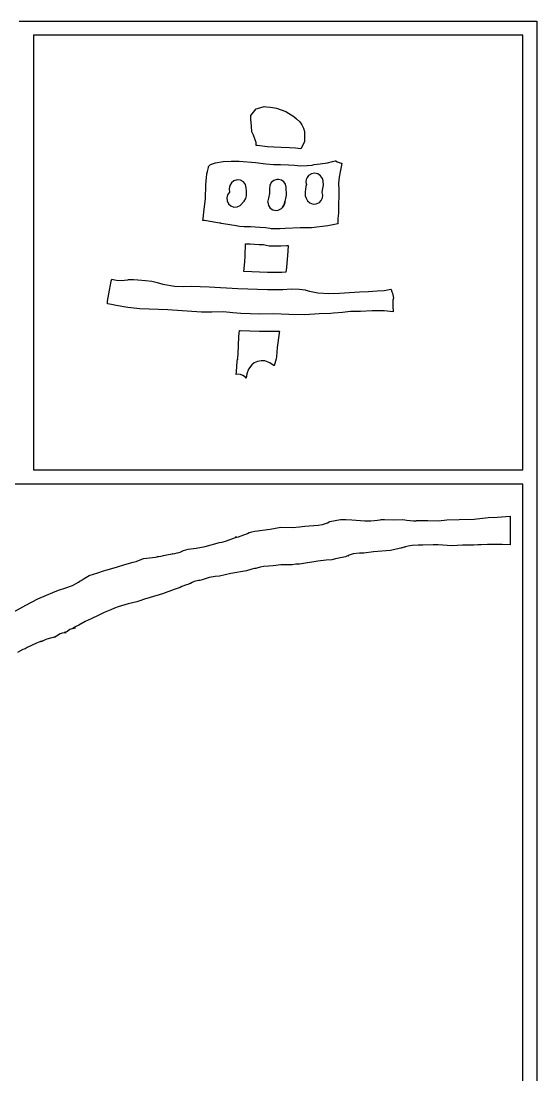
# Model space of a CAD drawing. Extents: x -2 to 804, y 122 to 569.
# Drawn here: x 658.6 to 804, y 272.3 to 568.9 of the extents above; entities that cross this region are included whole.
import ezdxf

# ---------------------------------------------------------------- set-up
doc = ezdxf.new("R2010")
doc.units = 0

msp = doc.modelspace()

# ---------------------------------------------------------------- linework, layer by layer
at = {"layer": '073'}
for p, q in [((658.096, 568.932), (804, 568.932)), ((804, 568.932), (804, 566.932)), ((804, 566.932), (804, 442.608)), ((800.00024, 564.93172), (662.096, 564.931)), ((662.096, 564.931), (662.096, 442.608)), ((800, 442.608), (800.00024, 564.93172)), ((662.096, 442.608), (800, 442.608)), ((804, 442.608), (804, 440.607)), ((804, 440.607), (804, 438.607)), ((662.096, 438.607), (241.934, 438.607)), ((800, 438.607), (662.096, 438.607)), ((800, 252.148), (800, 438.607)), ((804, 438.607), (804, 252.148)), ((742.35481, 427.0082), (743.592241, 427.220209)), ((743.592241, 427.220209), (744.9438, 427.69807)), ((744.9438, 427.69807), (745.48486, 427.99779)), ((745.48486, 427.99779), (745.64454, 428.07579)), ((745.64454, 428.07579), (747.13075, 428.36157)), ((747.13075, 428.36157), (748.6459, 428.59671)), ((748.6459, 428.59671), (750.160191, 428.652142)), ((750.160191, 428.652142), (751.794899, 428.557157)), ((751.794899, 428.557157), (755.46151, 428.25563)), ((755.46151, 428.25563), (757.198801, 428.229189)), ((757.198801, 428.229189), (759.07317, 428.3993)), ((759.07317, 428.3993), (759.68037, 428.52021)), ((759.68037, 428.52021), (759.83902, 428.57861)), ((759.83902, 428.57861), (760.10308, 428.61891)), ((760.103, 428.619), (761.02181, 428.6336)), ((760.10308, 428.61891), (760.103, 428.619)), ((761.02181, 428.6336), (763.47748, 428.57)), ((763.47748, 428.57), (763.478, 428.57)), ((763.478, 428.57), (766.21271, 428.6145)), ((766.21271, 428.6145), (767.368901, 428.40861)), ((767.368901, 428.40861), (769.24198, 428.25327)), ((769.24198, 428.25327), (769.59339, 428.26027)), ((769.59339, 428.26027), (769.74945, 428.26727)), ((769.74945, 428.26727), (769.97992, 428.29777)), ((769.94372, 428.32777), (769.97992, 428.33277)), ((769.97992, 428.29777), (769.94372, 428.32777)), ((769.97992, 428.33277), (769.981, 428.333)), ((769.981, 428.333), (770.11175, 428.337)), ((770.11175, 428.337), (770.15985, 428.351)), ((770.13355, 428.3375), (771.26784, 428.369)), ((770.15985, 428.351), (770.13355, 428.3375)), ((771.26784, 428.369), (773.28632, 428.3313)), ((773.28632, 428.3313), (776.29079, 428.2972)), ((776.29079, 428.2972), (776.291, 428.297)), ((776.291, 428.297), (778.5875, 428.51094)), ((778.5875, 428.51094), (782.06016, 428.6236)), ((782.06016, 428.6236), (786.34775, 428.7063)), ((786.34775, 428.7063), (790.28963, 429.15278)), ((790.28963, 429.15278), (792.83624, 429.26388)), ((792.83624, 429.26388), (796.49959, 429.53106)), ((796.49959, 429.53106), (796.499, 429.529)), ((796.499, 429.529), (796.5, 429.529)), ((796.5, 429.529), (796.5, 421.491)), ((720.66277, 423.99024), (722.4606, 424.69718)), ((722.4606, 424.69718), (722.462, 424.697)), ((722.462, 424.697), (722.94974, 424.941033)), ((722.863543, 424.927193), (723.038452, 424.978129)), ((722.94569, 424.96365), (722.863543, 424.927193)), ((722.94974, 424.941033), (722.94569, 424.96365)), ((723.038452, 424.978129), (723.68776, 425.16984)), ((723.68776, 425.16984), (724.54817, 425.39257)), ((724.54817, 425.39257), (726.69171, 425.63752)), ((726.69171, 425.63752), (728.79598, 425.9388)), ((728.79598, 425.9388), (728.796, 425.939)), ((728.796, 425.939), (731.81804, 426.46867)), ((731.81804, 426.46867), (735.15944, 426.37207)), ((735.15944, 426.37207), (737.041736, 426.53675)), ((737.041736, 426.53675), (738.59902, 426.75654)), ((738.59902, 426.75654), (738.6, 426.756)), ((738.6, 426.756), (742.35481, 427.0082)), ((710.51921, 421.07369), (714.56496, 422.13252)), ((714.56496, 422.13252), (715.33235, 422.29479)), ((715.33235, 422.29479), (716.55295, 422.64206)), ((716.55295, 422.64206), (719.09595, 423.60014)), ((719.16935, 423.61914), (718.97918, 423.66204)), ((718.97918, 423.66204), (719.27425, 423.64614)), ((719.09595, 423.60014), (719.16935, 423.61914)), ((719.27425, 423.64614), (719.41223, 423.68174)), ((719.41223, 423.68174), (719.29802, 423.64454)), ((719.29802, 423.64454), (719.32022, 423.64454)), ((719.32022, 423.64454), (719.93414, 423.75564)), ((719.93414, 423.75564), (720.66277, 423.99024)), ((768.79812, 421.3386), (767.68914, 421.104)), ((770.490894, 421.429112), (768.79812, 421.3386)), ((771.84703, 421.4192), (770.490894, 421.429112)), ((774.7683, 421.5065), (771.84703, 421.4192)), ((776.19405, 421.5447), (774.7683, 421.5065)), ((780.03981, 421.21606), (776.19405, 421.5447)), ((782.98795, 421.3778), (780.03981, 421.21606)), ((784.392, 421.445), (782.98795, 421.3778)), ((785.73041, 421.38095), (784.39199, 421.44555)), ((784.39199, 421.44555), (784.392, 421.445)), ((785.746444, 421.378187), (785.73041, 421.38095)), ((786.19963, 421.40475), (785.746444, 421.378187)), ((787.367, 421.505), (786.19963, 421.40475)), ((787.3686, 421.5052), (787.367, 421.505)), ((788.244, 421.529), (787.3686, 421.5052)), ((788.24472, 421.5291), (788.244, 421.529)), ((790.04719, 421.5684), (788.24472, 421.5291)), ((791.52617, 421.5814), (790.04719, 421.5684)), ((794.156528, 421.567084), (791.52617, 421.5814)), ((796.4251, 421.5194), (794.156528, 421.567084)), ((796.5, 421.491), (796.4251, 421.5194)), ((697.41818, 418.23365), (698.1184, 418.32155)), ((698.118, 418.322), (698.77429, 418.5008)), ((698.1184, 418.32155), (698.118, 418.322)), ((698.77429, 418.5008), (700.13286, 418.78708)), ((700.13286, 418.78708), (700.772856, 418.890099)), ((700.772856, 418.890099), (701.197851, 418.96207)), ((701.197851, 418.96207), (701.28731, 418.98189)), ((701.29, 418.982), (701.221089, 418.962644)), ((701.221089, 418.962644), (701.31651, 418.955625)), ((701.28731, 418.98189), (701.29, 418.982)), ((701.31651, 418.955625), (701.98763, 419.0518)), ((701.98763, 419.0518), (701.988, 419.052)), ((701.988, 419.052), (702.628479, 419.228744)), ((702.628479, 419.228744), (702.69235, 419.27576)), ((702.69235, 419.27576), (703.45251, 419.47626)), ((703.45251, 419.47626), (703.454, 419.476)), ((703.454, 419.476), (704.2276, 419.80932)), ((704.2276, 419.80932), (704.33767, 419.90592)), ((704.33767, 419.90592), (704.40537, 419.92492)), ((704.40537, 419.92492), (705.74999, 420.24427)), ((705.74999, 420.24427), (707.935291, 420.579495)), ((707.935291, 420.579495), (710.51921, 421.07369)), ((750.46, 418.278), (750.047518, 418.104978)), ((750.46119, 418.27813), (750.46, 418.278)), ((750.869366, 418.429764), (750.46119, 418.27813)), ((751.084531, 418.58497), (750.79812, 418.38354)), ((750.79812, 418.38354), (750.869366, 418.429764)), ((752.197, 418.952), (751.084531, 418.58497)), ((752.1976, 418.95187), (752.197, 418.952)), ((753.999104, 419.12137), (752.1976, 418.95187)), ((755.2, 419.15287), (753.999104, 419.12137)), ((757.97451, 419.54302), (755.2, 419.15287)), ((762.72823, 419.94715), (757.97451, 419.54302)), ((765.21179, 420.42617), (762.72823, 419.94715)), ((765.6004, 420.5378), (765.21179, 420.42617)), ((765.81847, 420.6334), (765.6004, 420.5378)), ((765.98229, 420.6815), (765.81847, 420.6334)), ((766.02979, 420.6939), (765.98229, 420.6815)), ((766.04839, 420.6989), (766.02979, 420.6939)), ((766.27215, 420.7578), (766.04839, 420.6989)), ((766.58634, 420.8312), (766.27215, 420.7578)), ((766.71243, 420.8566), (766.58634, 420.8312)), ((766.75173, 420.8596), (766.71243, 420.8566)), ((766.99565, 420.9185), (766.75173, 420.8596)), ((767.68914, 421.104), (766.99565, 420.9185)), ((685.50071, 415.1709), (687.8644, 415.99669)), ((687.8644, 415.99669), (690.18828, 416.63074)), ((690.18828, 416.63074), (691.0456, 416.84108)), ((691.0456, 416.84108), (691.047, 416.841)), ((691.047, 416.841), (693.11612, 417.6461)), ((693.11612, 417.6461), (695.64827, 417.92465)), ((695.64827, 417.92465), (696.53814, 418.03575)), ((696.53814, 418.03575), (696.88075, 418.09985)), ((696.88075, 418.09985), (697.11329, 418.18045)), ((697.11329, 418.18045), (697.41818, 418.23365)), ((727.05957, 415.419), (725.964181, 415.221376)), ((729.68422, 415.61588), (727.05957, 415.419)), ((731.789, 415.912), (729.68422, 415.61588)), ((731.78926, 415.91162), (731.789, 415.912)), ((735.01697, 415.89862), (731.78926, 415.91162)), ((736.01536, 416.03297), (735.01697, 415.89862)), ((737.10883, 416.09447), (736.01536, 416.03297)), ((742.29766, 416.86909), (737.10883, 416.09447)), ((744.589, 417.13936), (742.29766, 416.86909)), ((746.192, 417.298), (744.589, 417.13936)), ((746.19292, 417.29847), (746.192, 417.298)), ((747.2156, 417.53617), (746.19292, 417.29847)), ((750.033, 418.085), (747.2156, 417.53617)), ((750.03315, 418.08422), (750.033, 418.085)), ((750.047518, 418.104978), (750.03315, 418.08422)), ((676.39152, 412.00392), (677.81056, 412.88138)), ((677.81056, 412.88138), (680.26674, 413.58313)), ((680.26674, 413.58313), (681.87233, 414.20379)), ((681.872, 414.203), (682.53914, 414.33011)), ((681.87233, 414.20379), (681.872, 414.203)), ((682.53914, 414.33011), (685.50071, 415.1709)), ((713.360295, 412.577539), (711.64889, 412.29423)), ((714.50143, 412.67094), (713.360295, 412.577539)), ((717.771, 413.443), (714.50143, 412.67094)), ((717.77177, 413.44282), (717.771, 413.443)), ((722.11776, 414.22159), (717.77177, 413.44282)), ((723.69182, 414.635), (722.11776, 414.22159)), ((724.41994, 414.82928), (723.69182, 414.635)), ((724.63026, 414.87068), (724.41994, 414.82928)), ((724.74602, 414.88158), (724.63026, 414.87068)), ((725.0473, 414.95908), (724.74602, 414.88158)), ((725.964181, 415.221376), (725.0473, 414.95908)), ((670.98788, 409.264275), (673.12764, 410.03918)), ((673.12764, 410.03918), (674.79679, 410.97763)), ((674.79679, 410.97763), (675.102467, 411.196748)), ((675.102467, 411.196748), (675.01693, 411.15746)), ((675.01693, 411.15746), (675.037227, 411.140331)), ((675.037227, 411.140331), (675.56625, 411.41583)), ((675.56625, 411.41583), (676.11609, 411.7967)), ((676.11609, 411.7967), (676.39152, 412.00392)), ((703.44276, 409.45873), (701.73382, 408.90737)), ((703.908266, 409.750571), (703.44276, 409.45873)), ((705.27366, 410.26592), (703.908266, 409.750571)), ((705.65348, 410.30162), (705.27366, 410.26592)), ((705.82815, 410.4029), (705.65348, 410.30162)), ((705.993, 410.483), (705.82815, 410.4029)), ((705.99546, 410.48238), (705.993, 410.483)), ((706.04146, 410.50458), (705.99546, 410.48238)), ((706.06836, 410.53148), (706.04146, 410.50458)), ((706.12676, 410.54658), (706.06836, 410.53148)), ((706.22446, 410.59418), (706.12676, 410.54658)), ((706.30306, 410.63618), (706.22446, 410.61028)), ((706.22446, 410.61028), (706.22446, 410.59418)), ((706.32886, 410.64518), (706.30306, 410.63618)), ((706.80014, 410.94026), (706.32886, 410.64518)), ((707.443, 411.179), (706.80014, 410.94026)), ((708.66975, 411.4411), (707.44295, 411.17961)), ((707.44295, 411.17961), (707.443, 411.179)), ((709.02735, 411.4731), (708.66975, 411.4411)), ((709.66452, 411.61986), (709.02735, 411.4731)), ((711.64889, 412.29423), (709.66452, 411.61986)), ((663.35408, 406.33967), (665.78545, 407.30085)), ((665.78545, 407.30085), (667.615716, 408.128791)), ((667.615716, 408.128791), (669.12892, 408.73693)), ((669.12892, 408.73693), (670.98788, 409.264275)), ((695.01537, 406.69561), (693.42425, 406.1933)), ((698.46684, 407.68055), (695.01537, 406.69561)), ((701.73382, 408.90737), (698.46684, 407.68055)), ((656.37414, 402.51973), (660.00338, 404.485)), ((660.00338, 404.485), (663.35408, 406.33967)), ((684.98618, 403.66671), (683.94801, 403.22745)), ((686.013, 404.092), (684.98618, 403.66671)), ((686.01301, 404.09223), (686.013, 404.092)), ((688.815345, 404.888587), (686.01301, 404.09223)), ((691.253, 405.441), (688.815345, 404.888587)), ((691.25332, 405.44091), (691.253, 405.441)), ((692.13131, 405.69774), (691.25332, 405.44091)), ((693.42425, 406.1933), (692.13131, 405.69774)), ((678.33442, 400.63338), (676.67147, 399.90474)), ((680.57769, 401.7129), (678.33442, 400.63338)), ((682.08044, 402.47048), (680.57769, 401.7129)), ((683.947, 403.227), (682.08044, 402.47048)), ((683.94801, 403.22745), (683.947, 403.227)), ((672.37974, 397.63257), (671.723359, 397.211149)), ((672.88669, 397.90128), (672.37974, 397.63257)), ((673.85821, 398.13692), (672.88669, 397.90128)), ((673.193534, 397.97563), (673.40294, 398.05472)), ((673.229686, 398.018335), (673.193534, 397.97563)), ((673.89128, 398.41593), (673.229686, 398.018335)), ((673.40294, 398.05472), (673.54453, 398.09142)), ((673.54453, 398.09142), (673.847016, 398.132095)), ((673.847016, 398.132095), (673.926061, 398.139429)), ((673.926061, 398.139429), (673.85821, 398.13692)), ((674.90155, 398.91099), (673.89128, 398.41593)), ((676.67147, 399.90474), (674.90155, 398.91099)), ((665.07174, 394.6069), (664.637763, 394.424244)), ((665.45363, 394.76967), (665.07174, 394.6069)), ((665.89133, 394.93607), (665.45363, 394.76967)), ((668.347, 395.612), (665.89133, 394.93607)), ((668.602, 395.814), (668.169542, 395.540051)), ((668.169542, 395.540051), (668.34826, 395.61144)), ((668.34826, 395.61144), (668.347, 395.612)), ((668.60215, 395.81388), (668.602, 395.814)), ((669.66358, 396.40972), (668.60215, 395.81388)), ((670.16329, 396.64536), (669.66358, 396.40972)), ((671.22421, 396.85724), (670.16329, 396.64536)), ((670.804815, 396.809552), (670.93379, 396.83344)), ((670.86769, 396.82744), (670.804815, 396.809552)), ((671.69658, 397.14576), (670.86769, 396.82744)), ((670.93379, 396.83344), (671.2548, 396.852765)), ((671.332006, 396.855181), (671.22421, 396.85724)), ((671.2548, 396.852765), (671.332006, 396.855181)), ((671.723359, 397.211149), (671.69658, 397.14576)), ((659.15045, 392.02442), (657.59705, 391.22395)), ((659.76643, 392.26265), (659.15045, 392.02442)), ((660.34469, 392.57787), (659.76643, 392.26265)), ((662.98794, 393.78609), (660.34469, 392.57787)), ((663.89331, 394.1659), (662.98794, 393.78609)), ((663.98171, 394.2021), (663.89331, 394.1659)), ((664.10159, 394.2465), (663.98171, 394.2021)), ((664.21632, 394.2822), (664.10159, 394.2465)), ((664.35843, 394.3091), (664.21632, 394.2822)), ((664.592, 394.399), (664.35843, 394.3091)), ((664.637763, 394.424244), (664.52249, 394.374957)), ((664.52249, 394.374957), (664.59218, 394.39968)), ((664.59218, 394.39968), (664.592, 394.399))]:
    msp.add_line(p, q, dxfattribs=at)
at = {"layer": 'Layer 1'}
for p, q in [((723.3983, 542.36124), (724.88968, 544.19628)), ((724.88968, 544.19628), (725.24211, 544.32598)), ((725.24211, 544.32598), (727.16396, 544.85102)), ((727.16396, 544.85102), (727.164, 544.851)), ((727.164, 544.851), (727.83269, 544.7988)), ((727.83269, 544.7988), (728.91221, 544.66083)), ((728.91221, 544.66083), (730.59945, 544.42725)), ((730.59945, 544.42725), (733.205216, 543.456526)), ((733.205216, 543.456526), (735.51801, 542.06305)), ((723.398151, 541.28955), (723.3983, 542.36124)), ((723.60294, 539.31699), (723.398151, 541.28955)), ((735.51801, 542.06305), (736.23942, 541.42226)), ((736.23942, 541.42226), (737.163989, 540.596985)), ((737.163989, 540.596985), (737.77421, 539.74381)), ((723.69804, 537.71088), (723.60294, 539.31699)), ((724.12386, 536.79311), (723.69804, 537.71088)), ((737.77421, 539.74381), (738.200369, 538.824349)), ((738.200369, 538.824349), (738.450676, 537.836814)), ((738.450676, 537.836814), (738.51215, 535.56009)), ((724.63339, 535.52445), (724.12386, 536.79311)), ((724.894742, 534.736674), (724.63339, 535.52445)), ((724.87213, 533.90698), (724.894742, 534.736674)), ((738.46975, 534.95909), (737.45844, 533.01451)), ((738.51215, 535.56009), (738.46975, 534.95909)), ((725.19562, 533.87388), (724.87213, 533.90698)), ((728.03059, 533.50077), (725.19562, 533.87388)), ((729.887635, 533.403646), (728.03059, 533.50077)), ((731.90839, 533.3845), (729.887635, 533.403646)), ((734.25244, 533.22172), (731.90839, 533.3845)), ((735.99703, 533.16592), (734.25244, 533.22172)), ((737.45844, 533.01451), (735.99703, 533.16592)), ((711.49057, 527.97234), (711.75205, 528.23537)), ((711.75205, 528.23537), (712.0218, 528.53561)), ((712.0218, 528.53561), (713.462989, 528.986425)), ((713.462989, 528.986425), (715.56939, 529.40481)), ((715.56939, 529.40481), (717.789587, 529.5193)), ((717.789587, 529.5193), (720.045585, 529.488234)), ((720.045585, 529.488234), (724.64325, 529.1056)), ((724.64325, 529.1056), (727.55884, 528.72423)), ((727.55884, 528.72423), (729.729888, 528.605186)), ((729.729888, 528.605186), (731.70742, 528.58884)), ((731.70742, 528.58884), (733.99617, 528.42813)), ((733.99617, 528.42813), (735.68547, 528.37593)), ((735.68547, 528.37593), (737.35876, 528.21057)), ((737.35876, 528.21057), (739.20567, 528.26637)), ((739.20567, 528.26637), (740.64796, 528.41623)), ((740.64796, 528.41623), (741.24947, 528.54749)), ((741.24947, 528.54749), (742.868736, 528.713784)), ((742.868736, 528.713784), (744.97431, 529.04978)), ((744.97431, 529.04978), (746.36958, 529.45131)), ((746.36958, 529.45131), (747.16384, 529.56241)), ((747.16384, 529.56241), (747.28787, 529.57431)), ((747.28787, 529.57431), (747.288, 529.574)), ((747.288, 529.574), (747.731871, 529.307556)), ((747.731871, 529.307556), (748.81865, 528.95802)), ((748.98715, 528.86552), (748.565925, 526.471712)), ((748.81865, 528.95802), (748.96335, 528.94042)), ((748.96335, 528.94042), (748.98715, 528.86552)), ((710.87519, 524.9294), (710.96249, 525.80377)), ((710.96249, 525.80377), (710.963, 525.804)), ((710.963, 525.804), (711.017341, 525.905631)), ((711.017341, 525.905631), (711.20123, 526.56881)), ((711.20123, 526.56881), (711.40587, 527.71396)), ((711.40587, 527.71396), (711.49057, 527.97234)), ((739.63007, 525.45849), (739.208922, 524.917275)), ((740.424701, 525.953621), (739.63007, 525.45849)), ((741.34831, 526.10703), (740.424701, 525.953621)), ((742.260386, 525.895459), (741.34831, 526.10703)), ((741.34831, 526.10703), (741.34831, 526.10703)), ((743.02211, 525.351), (742.260386, 525.895459)), ((743.527222, 524.636491), (743.02211, 525.351)), ((748.565925, 526.471712), (748.286767, 525.005513)), ((710.60075, 518.90083), (710.68295, 522.86648)), ((710.68295, 522.86648), (710.87519, 524.9294)), ((717.435143, 522.629502), (717.31455, 521.68404)), ((717.893063, 523.427599), (717.435143, 522.629502)), ((718.616861, 523.995736), (717.893063, 523.427599)), ((719.53509, 524.25132), (718.616861, 523.995736)), ((719.53513, 524.25132), (719.53509, 524.25132)), ((720.480428, 524.130576), (719.53513, 524.25132)), ((721.278359, 523.672621), (720.480428, 524.130576)), ((721.846368, 522.948884), (721.278359, 523.672621)), ((722.1019, 522.03079), (721.846368, 522.948884)), ((728.692091, 522.661577), (728.60279, 521.71274)), ((729.123336, 523.474308), (728.692091, 522.661577)), ((729.827869, 524.066032), (729.123336, 523.474308)), ((730.73703, 524.35185), (729.827869, 524.066032)), ((731.15561, 524.35985), (730.73703, 524.35185)), ((731.15563, 524.3601), (731.15561, 524.35985)), ((731.975639, 524.154198), (731.15563, 524.3601)), ((732.655844, 523.692995), (731.975639, 524.154198)), ((733.141076, 523.02972), (732.655844, 523.692995)), ((733.37617, 522.2176), (733.141076, 523.02972)), ((733.396803, 519.91719), (733.37617, 522.2176)), ((738.91021, 522.39614), (738.65338, 520.866)), ((738.961242, 524.291826), (738.896694, 523.622227)), ((738.896694, 523.622227), (739.02494, 522.94856)), ((739.02494, 522.94856), (738.91021, 522.39614)), ((739.208922, 524.917275), (738.961242, 524.291826)), ((743.781002, 523.927591), (743.527222, 524.636491)), ((743.58486, 521.30474), (743.84583, 522.73927)), ((743.84583, 522.73927), (743.781002, 523.927591)), ((748.286767, 525.005513), (748.1009, 523.30617)), ((748.1009, 523.30617), (748.1376, 521.33368)), ((716.838731, 520.022558), (716.596421, 519.191885)), ((716.596421, 519.191885), (716.663586, 518.329203)), ((717.38125, 520.73164), (716.838731, 520.022558)), ((717.31455, 521.68404), (717.38125, 520.73164)), ((721.918411, 519.01132), (722.1391, 519.76891)), ((722.197023, 521.019258), (722.1019, 522.03079)), ((722.1391, 519.76891), (722.197023, 521.019258)), ((728.632109, 520.3736), (728.37903, 519.12065)), ((728.60279, 521.71274), (728.632109, 520.3736)), ((732.97102, 517.7078), (733.396803, 519.91719)), ((738.65338, 520.866), (738.7247, 519.717553)), ((738.7247, 519.717553), (738.933066, 519.056342)), ((743.232582, 518.457977), (743.558484, 519.164759)), ((743.46446, 520.71717), (743.58486, 521.30474)), ((743.641519, 519.938618), (743.46446, 520.71717)), ((743.558484, 519.164759), (743.641519, 519.938618)), ((748.1376, 521.33368), (748.1205, 515.69733)), ((710.250199, 515.956444), (710.60075, 518.90083)), ((716.663586, 518.329203), (717.04949, 517.52409)), ((717.04949, 517.52409), (717.761043, 516.889831)), ((717.761043, 516.889831), (718.630412, 516.588197)), ((718.630412, 516.588197), (719.549451, 516.63462)), ((719.549451, 516.63462), (720.41001, 517.04453)), ((720.41001, 517.04453), (721.523026, 518.265128)), ((721.523026, 518.265128), (721.918411, 519.01132)), ((728.14804, 518.36152), (728.112853, 517.96862)), ((728.112853, 517.96862), (728.12994, 517.9755)), ((728.12994, 517.9755), (728.318628, 517.04127)), ((728.37903, 519.12065), (728.14804, 518.36152)), ((728.318628, 517.04127), (728.83307, 516.278411)), ((728.83307, 516.278411), (729.59604, 515.764134)), ((731.64535, 515.95233), (732.00295, 516.18591)), ((732.00295, 516.18591), (732.28769, 516.42465)), ((732.28769, 516.42465), (732.60395, 516.89749)), ((732.36948, 516.62232), (732.755613, 517.255202)), ((732.60409, 516.89724), (732.36948, 516.62232)), ((732.60395, 516.89749), (732.65045, 516.95179)), ((732.65939, 516.97994), (732.60409, 516.89724)), ((732.65045, 516.95179), (732.65945, 516.98019)), ((732.65944, 516.97993), (732.65939, 516.97994)), ((732.91317, 517.78504), (732.65944, 516.97993)), ((732.65945, 516.98019), (732.75915, 517.12902)), ((732.755613, 517.255202), (732.93017, 517.97573)), ((732.75915, 517.12902), (732.97102, 517.7078)), ((732.94727, 518.11939), (732.91317, 517.78504)), ((732.93017, 517.97573), (732.94727, 518.11939)), ((738.933066, 519.056342), (739.32414, 518.37985)), ((739.32414, 518.37985), (740.031853, 517.741718)), ((740.031853, 517.741718), (740.899217, 517.435106)), ((740.899217, 517.435106), (741.818268, 517.476069)), ((741.818268, 517.476069), (742.68104, 517.88066)), ((742.68104, 517.88066), (743.232582, 518.457977)), ((709.85147, 512.80611), (709.89847, 513.33683)), ((709.89847, 513.33683), (710.250199, 515.956444)), ((729.59604, 515.764134), (730.53031, 515.57565)), ((730.53031, 515.57565), (731.11115, 515.71414)), ((731.11115, 515.71414), (731.11515, 515.71614)), ((731.11515, 515.71614), (731.27897, 515.78334)), ((731.27897, 515.78334), (731.64535, 515.95233)), ((747.88587, 513.37912), (747.85437, 511.8588)), ((748.0347, 514.84777), (747.88587, 513.37912)), ((748.0833, 515.04155), (748.0347, 514.84777)), ((748.1205, 515.69733), (748.0833, 515.04155)), ((710.35687, 512.76171), (709.85147, 512.80611)), ((713.52205, 512.24391), (710.35687, 512.76171)), ((714.60312, 512.07183), (713.52205, 512.24391)), ((714.72869, 512.04543), (714.60312, 512.07183)), ((714.88682, 512.00253), (714.72869, 512.04543)), ((714.98092, 511.96943), (714.88682, 512.00253)), ((715.70646, 511.84437), (714.98092, 511.96943)), ((719.23544, 511.32347), (715.70646, 511.84437)), ((720.1527, 511.08731), (719.23544, 511.32347)), ((721.508941, 511.006897), (720.1527, 511.08731)), ((723.29359, 511.01341), (721.508941, 511.006897)), ((724.63615, 510.91991), (723.29359, 511.01341)), ((725.90687, 510.86461), (724.63615, 510.91991)), ((727.51556, 510.76384), (725.90687, 510.86461)), ((728.71807, 510.58349), (727.51556, 510.76384)), ((729.12425, 510.47238), (728.71807, 510.58349)), ((729.256616, 510.47918), (729.12425, 510.47238)), ((730.27198, 510.41758), (729.256616, 510.47918)), ((731.550067, 510.419706), (730.27198, 510.41758)), ((733.0253, 510.55762), (731.550067, 510.419706)), ((737.27672, 510.72557), (733.0253, 510.55762)), ((740.49048, 510.77567), (737.27672, 510.72557)), ((745.08968, 511.3162), (740.49048, 510.77567)), ((747.85437, 511.8588), (745.08968, 511.3162)), ((721.80529, 502.87903), (721.89569, 506.19459)), ((721.89569, 506.19459), (723.23101, 506.21369)), ((723.231, 506.214), (724.36478, 506.1277)), ((723.23101, 506.21369), (723.231, 506.214)), ((724.36478, 506.1277), (725.68821, 506.0698)), ((725.68821, 506.0698), (726.95584, 505.9969)), ((726.95584, 505.9969), (727.68861, 505.89355)), ((727.68861, 505.89355), (727.71501, 505.88355)), ((727.71501, 505.88355), (728.56188, 505.71055)), ((728.56188, 505.71055), (730.0296, 505.62362)), ((730.0296, 505.62362), (731.783586, 505.630281)), ((731.783586, 505.630281), (733.3865, 505.77141)), ((733.3865, 505.77141), (733.90326, 505.80191)), ((733.90326, 505.80191), (733.76684, 504.18134)), ((721.63993, 501.12927), (721.80529, 502.87903)), ((733.76684, 504.18134), (733.44024, 499.60332)), ((721.42444, 498.41987), (721.63993, 501.12927)), ((728.10878, 498.14702), (721.42444, 498.41987)), ((733.44024, 499.60332), (733.26764, 498.25922)), ((683.35213, 492.17986), (684.05493, 495.7569)), ((684.05493, 495.7569), (684.21926, 496.26901)), ((684.21926, 496.26901), (684.22, 496.269)), ((684.22, 496.269), (684.53833, 496.1998)), ((684.53833, 496.1998), (685.479705, 495.99755)), ((685.479705, 495.99755), (686.93147, 495.9378)), ((686.93147, 495.9378), (687.819905, 495.962787)), ((687.819905, 495.962787), (688.70138, 496.1197)), ((688.70138, 496.1197), (688.91946, 496.2019)), ((688.91946, 496.2019), (689.04762, 496.2049)), ((689.04762, 496.2049), (690.316145, 496.193264)), ((690.316145, 496.193264), (691.51258, 496.05091)), ((691.51258, 496.05091), (693.657029, 495.90852)), ((693.657029, 495.90852), (695.45446, 495.70829)), ((695.45446, 495.70829), (695.455, 495.709)), ((695.455, 495.709), (697.00788, 495.31885)), ((732.13748, 498.19872), (728.10878, 498.14702)), ((733.26764, 498.25922), (732.13748, 498.19872)), ((697.00788, 495.31885), (698.59537, 494.90233)), ((698.59537, 494.90233), (701.90215, 494.33389)), ((701.90215, 494.33389), (704.402085, 494.236593)), ((704.402085, 494.236593), (706.54424, 494.30029)), ((706.54424, 494.30029), (711.60698, 494.08532)), ((711.60698, 494.08532), (719.728903, 493.700961)), ((719.728903, 493.700961), (728.04008, 493.3479)), ((728.04008, 493.3479), (732.35816, 493.4042)), ((732.35816, 493.4042), (734.731715, 493.533768)), ((734.731715, 493.533768), (737.00129, 493.4817)), ((737.00129, 493.4817), (738.64253, 493.29256)), ((738.64253, 493.29256), (738.888, 493.22026)), ((738.888, 493.22026), (739.89965, 492.884121)), ((739.89965, 492.884121), (742.2511, 492.43477)), ((742.2511, 492.43477), (745.373052, 492.214002)), ((748.381012, 492.298516), (754.0271, 492.7407)), ((754.0271, 492.7407), (756.53238, 492.828)), ((756.53238, 492.828), (756.57368, 492.83)), ((756.57368, 492.83), (758.98335, 492.9566)), ((758.983, 492.956), (760.963936, 493.116541)), ((758.98335, 492.9566), (758.983, 492.956)), ((760.963936, 493.116541), (762.85098, 493.4366)), ((762.85098, 493.4366), (762.89648, 493.3384)), ((762.89648, 493.3384), (763.15434, 492.68572)), ((763.15434, 492.68572), (763.30679, 492.35448)), ((682.9873, 489.3237), (683.0059, 490.09626)), ((683.0059, 490.09626), (683.35213, 492.17986)), ((745.373052, 492.214002), (748.381012, 492.298516)), ((763.30679, 492.35448), (763.37449, 491.90179)), ((763.37449, 491.90179), (763.59567, 490.93751)), ((763.435216, 490.408471), (763.38121, 488.65445)), ((763.59567, 490.93751), (763.435216, 490.408471)), ((684.08542, 489.15885), (682.9873, 489.3237)), ((685.39955, 488.82657), (684.08542, 489.15885)), ((688.720191, 488.302559), (685.39955, 488.82657)), ((692.14074, 487.96823), (688.720191, 488.302559)), ((699.98367, 487.6468), (692.14074, 487.96823)), ((709.49627, 486.96674), (699.98367, 487.6468)), ((712.420922, 486.996191), (709.49627, 486.96674)), ((715.67832, 487.05874), (712.420922, 486.996191)), ((718.347921, 486.836219), (715.67832, 487.05874)), ((720.56846, 486.589), (718.347921, 486.836219)), ((725.78572, 486.44793), (720.56846, 486.589)), ((745.877, 486.601), (742.67202, 486.47904)), ((745.87789, 486.60185), (745.877, 486.601)), ((746.65717, 486.73724), (745.87789, 486.60185)), ((749.16244, 486.89175), (746.65717, 486.73724)), ((751.45997, 487.14497), (749.16244, 486.89175)), ((754.3089, 487.19717), (751.45997, 487.14497)), ((757.532734, 487.411009), (754.3089, 487.19717)), ((760.98549, 487.35685), (757.532734, 487.411009)), ((763.52642, 487.0995), (760.98549, 487.35685)), ((763.38121, 488.65445), (763.52642, 487.0995)), ((729.6661, 486.48363), (725.78572, 486.44793)), ((731.88974, 486.41493), (729.6661, 486.48363)), ((734.05188, 486.3028), (731.88974, 486.41493)), ((738.62886, 486.2682), (734.05188, 486.3028)), ((742.67202, 486.47904), (738.62886, 486.2682)), ((719.9869, 480.12961), (720.14296, 481.81065)), ((720.14296, 481.81065), (720.143, 481.81)), ((720.143, 481.81), (720.32593, 481.795)), ((720.32593, 481.795), (725.81087, 481.64824)), ((725.81087, 481.64824), (729.59772, 481.68444)), ((729.59772, 481.68444), (731.41104, 481.63484)), ((731.36604, 481.11084), (730.75936, 477.07285)), ((731.374965, 481.245336), (731.36604, 481.11084)), ((731.41104, 481.63484), (731.374965, 481.245336)), ((719.82566, 475.20588), (719.9869, 480.12961)), ((719.74146, 474.29999), (719.82566, 475.20588)), ((730.75936, 477.07285), (730.61415, 474.38929)), ((719.373, 470.262), (719.53785, 473.14089)), ((719.53785, 473.14089), (719.61435, 473.7207)), ((719.57145, 473.56981), (719.74146, 474.29999)), ((719.5794, 473.612176), (719.57145, 473.56981)), ((719.61435, 473.7207), (719.5794, 473.612176)), ((723.61609, 472.19149), (722.719844, 470.905378)), ((724.351636, 472.752525), (723.61609, 472.19149)), ((725.270533, 473.147549), (724.351636, 472.752525)), ((726.277528, 473.332615), (725.270533, 473.147549)), ((727.27737, 473.26378), (726.277528, 473.332615)), ((728.75416, 472.722803), (727.27737, 473.26378)), ((729.94697, 471.91244), (728.75416, 472.722803)), ((730.54435, 473.841), (729.94697, 471.91244)), ((730.61415, 474.38929), (730.54435, 473.841)), ((719.22411, 469.48472), (719.37294, 470.2609)), ((719.38017, 469.51362), (719.22411, 469.48472)), ((719.37294, 470.2609), (719.373, 470.262)), ((720.452719, 469.442018), (719.38017, 469.51362)), ((721.08549, 469.16532), (720.452719, 469.442018)), ((721.84617, 468.66664), (721.08549, 469.16532)), ((722.27044, 469.63506), (722.07303, 468.46304)), ((722.719844, 470.905378), (722.27044, 469.63506)), ((722.07303, 468.46304), (721.84617, 468.66664))]:
    msp.add_line(p, q, dxfattribs=at)

doc.saveas('drawing.dxf')
